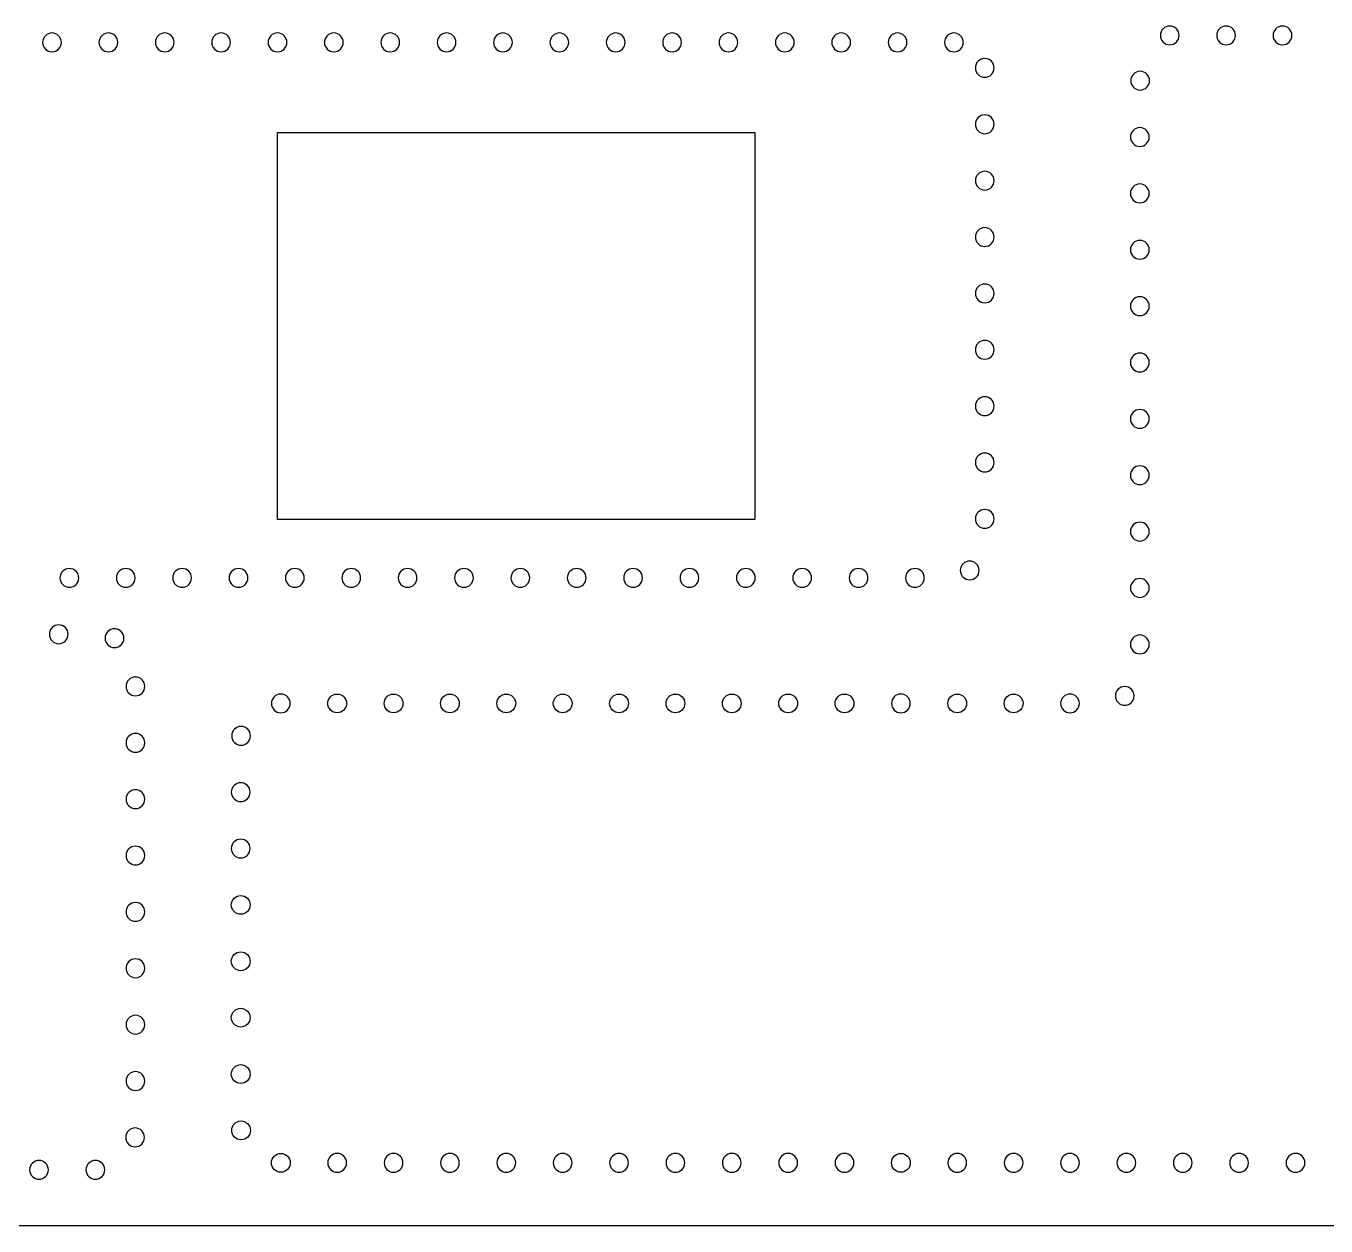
# Model space of a CAD drawing. Extents: x 112 to 502, y 72 to 270.
# Drawn here: x 283.4 to 352.6, y 72 to 135.9 of the extents above; entities that cross this region are included whole.
import ezdxf

# ---------------------------------------------------------------- set-up
doc = ezdxf.new("R2010")
doc.units = 0
doc.layers.add('polso', color=7, linetype='CONTINUOUS')

msp = doc.modelspace()

# ---------------------------------------------------------------- linework, layer by layer
at = {"layer": 'polso', "color": 1}
for p, q in [((285.303602, 135.032857), (285.303602, 135.032857)), ((288.303942, 135.032857), (288.303942, 135.032857)), ((291.304634, 135.032857), (291.304634, 135.032857)), ((294.304992, 135.032857), (294.304992, 135.032857)), ((297.305331, 135.032857), (297.305331, 135.032857)), ((300.305989, 135.032857), (300.305989, 135.032857)), ((303.306328, 135.032857), (303.306328, 135.032857)), ((306.306668, 135.032857), (306.306668, 135.032857)), ((309.307325, 135.032857), (309.307325, 135.032857)), ((312.307665, 135.032857), (312.307665, 135.032857)), ((315.308005, 135.032857), (315.308005, 135.032857)), ((318.308309, 135.032857), (318.308309, 135.032857)), ((321.308684, 135.032857), (321.308684, 135.032857)), ((324.309341, 135.032857), (324.309341, 135.032857)), ((327.309681, 135.032857), (327.309681, 135.032857)), ((330.310021, 135.032857), (330.310021, 135.032857)), ((333.310713, 135.032857), (333.310713, 135.032857)), ((344.797475, 135.405065), (344.797475, 135.405065)), ((347.79778, 135.404713), (347.79778, 135.404713)), ((350.798296, 135.404713), (350.798296, 135.404713)), ((334.952294, 133.674098), (334.952294, 133.674098)), ((342.224491, 132.995064), (342.224491, 132.995064)), ((334.952294, 130.673758), (334.952294, 130.673758)), ((342.205546, 129.995395), (342.205546, 129.995395)), ((334.952294, 127.673242), (334.952294, 127.673242)), ((342.205546, 126.99509), (342.205546, 126.99509)), ((334.952294, 124.672938), (334.952294, 124.672938)), ((343.206024, 123.99475), (343.206024, 123.99475)), ((334.952294, 121.672421), (334.952294, 121.672421)), ((343.206024, 120.994234), (343.206024, 120.994234)), ((334.952294, 118.672082), (334.952294, 118.672082)), ((343.206024, 117.99393), (343.206024, 117.99393)), ((334.952294, 115.671566), (334.952294, 115.671566)), ((343.206024, 114.993414), (343.206024, 114.993414)), ((334.952294, 112.671085), (334.952294, 112.671085)), ((343.206024, 111.993074), (343.206024, 111.993074)), ((334.952294, 109.670749), (334.952294, 109.670749)), ((343.206024, 108.992558), (343.206024, 108.992558)), ((334.149231, 106.926384), (334.149231, 106.926384)), ((286.228621, 106.528627), (286.228621, 106.528627)), ((289.22896, 106.528627), (289.22896, 106.528627)), ((292.229318, 106.528627), (292.229318, 106.528627)), ((295.229975, 106.528627), (295.229975, 106.528627)), ((298.230279, 106.528627), (298.230279, 106.528627)), ((301.230654, 106.528627), (301.230654, 106.528627)), ((304.231347, 106.528627), (304.231347, 106.528627)), ((307.231651, 106.528627), (307.231651, 106.528627)), ((310.231991, 106.528627), (310.231991, 106.528627)), ((313.232331, 106.528627), (313.232331, 106.528627)), ((316.233023, 106.528627), (316.233023, 106.528627)), ((319.233363, 106.528627), (319.233363, 106.528627)), ((322.233667, 106.528627), (322.233667, 106.528627)), ((325.234007, 106.528627), (325.234007, 106.528627)), ((328.2347, 106.528627), (328.2347, 106.528627)), ((331.235039, 106.528627), (331.235039, 106.528627)), ((343.206024, 105.992077), (343.206024, 105.992077)), ((285.662236, 103.528147), (285.662236, 103.528147)), ((288.630896, 103.321772), (288.630896, 103.321772)), ((343.206024, 102.991741), (343.206024, 102.991741)), ((289.746062, 100.752773), (289.746062, 100.752773)), ((296.482618, 99.84962), (296.482618, 99.84962)), ((300.483436, 99.849267), (300.483436, 99.849267)), ((303.483811, 99.849267), (303.483811, 99.849267)), ((306.484115, 99.84962), (306.484115, 99.84962)), ((309.484631, 99.84962), (309.484631, 99.84962)), ((312.485147, 99.849267), (312.485147, 99.849267)), ((315.485522, 99.849267), (315.485522, 99.849267)), ((318.485827, 99.84962), (318.485827, 99.84962)), ((321.486343, 99.84962), (321.486343, 99.84962)), ((324.486859, 99.84962), (324.486859, 99.84962)), ((327.487199, 99.84962), (327.487199, 99.84962)), ((329.487555, 99.849267), (329.487555, 99.849267)), ((333.488055, 99.849267), (333.488055, 99.849267)), ((336.48843, 99.849267), (336.48843, 99.849267)), ((339.488769, 99.84962), (339.488769, 99.84962)), ((342.402961, 100.247377), (342.402961, 100.247377)), ((289.746062, 97.752081), (289.746062, 97.752081)), ((294.36768, 98.123619), (294.36768, 98.123619)), ((294.348736, 95.12395), (294.348736, 95.12395)), ((289.746062, 94.751741), (289.746062, 94.751741)), ((294.348736, 92.123645), (294.348736, 92.123645)), ((289.746062, 91.751437), (289.746062, 91.751437)), ((289.746062, 88.751097), (289.746062, 88.751097)), ((294.348736, 89.123306), (294.348736, 89.123306)), ((294.348736, 86.122613), (294.348736, 86.122613)), ((289.746062, 85.750404), (289.746062, 85.750404)), ((294.348736, 83.122273), (294.348736, 83.122273)), ((289.746062, 82.750065), (289.746062, 82.750065)), ((289.746062, 79.74976), (289.746062, 79.74976)), ((294.348736, 80.121969), (294.348736, 80.121969)), ((294.36768, 77.1223), (294.36768, 77.1223)), ((289.727118, 76.750091), (289.727118, 76.750091)), ((284.611487, 75.02409), (284.611487, 75.02409)), ((287.61218, 75.02409), (287.61218, 75.02409)), ((296.482618, 75.396299), (296.482618, 75.396299)), ((300.483436, 75.396652), (300.483436, 75.396652)), ((303.483811, 75.396652), (303.483811, 75.396652)), ((306.484115, 75.396299), (306.484115, 75.396299)), ((309.484631, 75.396299), (309.484631, 75.396299)), ((312.485147, 75.396652), (312.485147, 75.396652)), ((315.485522, 75.396652), (315.485522, 75.396652)), ((318.485827, 75.396299), (318.485827, 75.396299)), ((321.486343, 75.396299), (321.486343, 75.396299)), ((324.486859, 75.396299), (324.486859, 75.396299)), ((327.487199, 75.396299), (327.487199, 75.396299)), ((329.487555, 75.396652), (329.487555, 75.396652)), ((333.488055, 75.396652), (333.488055, 75.396652)), ((336.48843, 75.396652), (336.48843, 75.396652)), ((339.488734, 75.396299), (339.488734, 75.396299)), ((342.48925, 75.396652), (342.48925, 75.396652)), ((345.489625, 75.396652), (345.489625, 75.396652)), ((348.48993, 75.396299), (348.48993, 75.396299)), ((351.490446, 75.396299), (351.490446, 75.396299))]:
    msp.add_line(p, q, dxfattribs=at)
at = {"layer": 'polso', "color": 3}
for p, q in [((296.814688, 130.228824), (322.214688, 130.228824)), ((296.814688, 109.628824), (296.814688, 130.228824)), ((322.214688, 130.228824), (322.214688, 109.628824)), ((322.214688, 109.628824), (296.814688, 109.628824))]:
    msp.add_line(p, q, dxfattribs=at)
at = {"layer": 'polso', "color": 5}
msp.add_line((397.195005, 72.033138), (116.876396, 72.033138), dxfattribs=at)
at = {"layer": 'polso', "color": 1}
for points in [[(344.297589, 135.904952), (344.021364, 135.904952), (343.79735, 135.68129), (343.79735, 135.405065)], [(344.797475, 135.405065), (344.797475, 135.68129), (344.573814, 135.904952), (344.297589, 135.904952)], [(347.297894, 135.904952), (347.021669, 135.904952), (346.797655, 135.680938), (346.797655, 135.404713)], [(347.79778, 135.404713), (347.79778, 135.680938), (347.574119, 135.904952), (347.297894, 135.904952)], [(350.29841, 135.904952), (350.021832, 135.904952), (349.798171, 135.680938), (349.798171, 135.404713)], [(350.798296, 135.404713), (350.798296, 135.680938), (350.574282, 135.904952), (350.29841, 135.904952)], [(284.803716, 135.532743), (284.527491, 135.532743), (284.303477, 135.309082), (284.303477, 135.032857)], [(284.303477, 135.032857), (284.303477, 134.756632), (284.527491, 134.532618), (284.803716, 134.532618)], [(285.303602, 135.032857), (285.303602, 135.309082), (285.079588, 135.532743), (284.803716, 135.532743)], [(284.803716, 134.532618), (285.079588, 134.532618), (285.303602, 134.756632), (285.303602, 135.032857)], [(287.804056, 135.532743), (287.527831, 135.532743), (287.303817, 135.309082), (287.303817, 135.032857)], [(287.303817, 135.032857), (287.303817, 134.756632), (287.527831, 134.532618), (287.804056, 134.532618)], [(288.303942, 135.032857), (288.303942, 135.309082), (288.080281, 135.532743), (287.804056, 135.532743)], [(287.804056, 134.532618), (288.080281, 134.532618), (288.303942, 134.756632), (288.303942, 135.032857)], [(290.804395, 135.532743), (290.52817, 135.532743), (290.304509, 135.309082), (290.304509, 135.032857)], [(290.304509, 135.032857), (290.304509, 134.756632), (290.52817, 134.532618), (290.804395, 134.532618)], [(291.304634, 135.032857), (291.304634, 135.309082), (291.08062, 135.532743), (290.804395, 135.532743)], [(290.804395, 134.532618), (291.08062, 134.532618), (291.304634, 134.756632), (291.304634, 135.032857)], [(293.805106, 135.532743), (293.528881, 135.532743), (293.304867, 135.309082), (293.304867, 135.032857)], [(293.304867, 135.032857), (293.304867, 134.756632), (293.528881, 134.532618), (293.805106, 134.532618)], [(294.304992, 135.032857), (294.304992, 135.309082), (294.080978, 135.532743), (293.805106, 135.532743)], [(293.805106, 134.532618), (294.080978, 134.532618), (294.304992, 134.756632), (294.304992, 135.032857)], [(296.80541, 135.532743), (296.52922, 135.532743), (296.305136, 135.309082), (296.305136, 135.032857)], [(296.305136, 135.032857), (296.305136, 134.756632), (296.52922, 134.532618), (296.80541, 134.532618)], [(297.305331, 135.032857), (297.305331, 135.309082), (297.081282, 135.532743), (296.80541, 135.532743)], [(296.80541, 134.532618), (297.081282, 134.532618), (297.305331, 134.756632), (297.305331, 135.032857)], [(299.80575, 135.532743), (299.529525, 135.532743), (299.305511, 135.309082), (299.305511, 135.032857)], [(299.305511, 135.032857), (299.305511, 134.756632), (299.529525, 134.532618), (299.80575, 134.532618)], [(300.305989, 135.032857), (300.305989, 135.309082), (300.081975, 135.532743), (299.80575, 135.532743)], [(299.80575, 134.532618), (300.081975, 134.532618), (300.305989, 134.756632), (300.305989, 135.032857)], [(302.806089, 135.532743), (302.530217, 135.532743), (302.306168, 135.309082), (302.306168, 135.032857)], [(302.306168, 135.032857), (302.306168, 134.756632), (302.530217, 134.532618), (302.806089, 134.532618)], [(303.306328, 135.032857), (303.306328, 135.309082), (303.082279, 135.532743), (302.806089, 135.532743)], [(302.806089, 134.532618), (303.082279, 134.532618), (303.306328, 134.756632), (303.306328, 135.032857)], [(305.806782, 135.532743), (305.530557, 135.532743), (305.306543, 135.309082), (305.306543, 135.032857)], [(305.306543, 135.032857), (305.306543, 134.756632), (305.530557, 134.532618), (305.806782, 134.532618)], [(306.306668, 135.032857), (306.306668, 135.309082), (306.082654, 135.532743), (305.806782, 135.532743)], [(305.806782, 134.532618), (306.082654, 134.532618), (306.306668, 134.756632), (306.306668, 135.032857)], [(308.807086, 135.532743), (308.530861, 135.532743), (308.306847, 135.309082), (308.306847, 135.032857)], [(308.306847, 135.032857), (308.306847, 134.756632), (308.530861, 134.532618), (308.807086, 134.532618)], [(309.307325, 135.032857), (309.307325, 135.309082), (309.083311, 135.532743), (308.807086, 135.532743)], [(308.807086, 134.532618), (309.083311, 134.532618), (309.307325, 134.756632), (309.307325, 135.032857)], [(311.807426, 135.532743), (311.531554, 135.532743), (311.30754, 135.309082), (311.30754, 135.032857)], [(311.30754, 135.032857), (311.30754, 134.756632), (311.531554, 134.532618), (311.807426, 134.532618)], [(312.307665, 135.032857), (312.307665, 135.309082), (312.083651, 135.532743), (311.807426, 135.532743)], [(311.807426, 134.532618), (312.083651, 134.532618), (312.307665, 134.756632), (312.307665, 135.032857)], [(314.807766, 135.532743), (314.531894, 135.532743), (314.30788, 135.309082), (314.30788, 135.032857)], [(314.30788, 135.032857), (314.30788, 134.756632), (314.531894, 134.532618), (314.807766, 134.532618)], [(315.308005, 135.032857), (315.308005, 135.309082), (315.083991, 135.532743), (314.807766, 135.532743)], [(314.807766, 134.532618), (315.083991, 134.532618), (315.308005, 134.756632), (315.308005, 135.032857)], [(317.808458, 135.532743), (317.532198, 135.532743), (317.308184, 135.309082), (317.308184, 135.032857)], [(317.308184, 135.032857), (317.308184, 134.756632), (317.532198, 134.532618), (317.808458, 134.532618)], [(318.308309, 135.032857), (318.308309, 135.309082), (318.084295, 135.532743), (317.808458, 135.532743)], [(317.808458, 134.532618), (318.084295, 134.532618), (318.308309, 134.756632), (318.308309, 135.032857)], [(320.808798, 135.532743), (320.532573, 135.532743), (320.308912, 135.309082), (320.308912, 135.032857)], [(320.308912, 135.032857), (320.308912, 134.756632), (320.532573, 134.532618), (320.808798, 134.532618)], [(321.308684, 135.032857), (321.308684, 135.309082), (321.085023, 135.532743), (320.808798, 135.532743)], [(320.808798, 134.532618), (321.085023, 134.532618), (321.308684, 134.756632), (321.308684, 135.032857)], [(323.809102, 135.532743), (323.53323, 135.532743), (323.309216, 135.309082), (323.309216, 135.032857)], [(323.309216, 135.032857), (323.309216, 134.756632), (323.53323, 134.532618), (323.809102, 134.532618)], [(324.309341, 135.032857), (324.309341, 135.309082), (324.085327, 135.532743), (323.809102, 135.532743)], [(323.809102, 134.532618), (324.085327, 134.532618), (324.309341, 134.756632), (324.309341, 135.032857)], [(326.80983, 135.532743), (326.53357, 135.532743), (326.309591, 135.309082), (326.309591, 135.032857)], [(326.309591, 135.032857), (326.309591, 134.756632), (326.53357, 134.532618), (326.80983, 134.532618)], [(327.309681, 135.032857), (327.309681, 135.309082), (327.085702, 135.532743), (326.80983, 135.532743)], [(326.80983, 134.532618), (327.085702, 134.532618), (327.309681, 134.756632), (327.309681, 135.032857)], [(329.810135, 135.532743), (329.53391, 135.532743), (329.309896, 135.309082), (329.309896, 135.032857)], [(329.309896, 135.032857), (329.309896, 134.756632), (329.53391, 134.532618), (329.810135, 134.532618)], [(330.310021, 135.032857), (330.310021, 135.309082), (330.086007, 135.532743), (329.810135, 135.532743)], [(329.810135, 134.532618), (330.086007, 134.532618), (330.310021, 134.756632), (330.310021, 135.032857)], [(332.810474, 135.532743), (332.534285, 135.532743), (332.310624, 135.309082), (332.310624, 135.032857)], [(332.310624, 135.032857), (332.310624, 134.756632), (332.534285, 134.532618), (332.810474, 134.532618)], [(333.310713, 135.032857), (333.310713, 135.309082), (333.086735, 135.532743), (332.810474, 135.532743)], [(332.810474, 134.532618), (333.086735, 134.532618), (333.310713, 134.756632), (333.310713, 135.032857)], [(343.79735, 135.405065), (343.79735, 135.12884), (344.021364, 134.904827), (344.297589, 134.904827)], [(344.297589, 134.904827), (344.573814, 134.904827), (344.797475, 135.12884), (344.797475, 135.405065)], [(346.797655, 135.404713), (346.797655, 135.12884), (347.021669, 134.904827), (347.297894, 134.904827)], [(347.297894, 134.904827), (347.574119, 134.904827), (347.79778, 135.12884), (347.79778, 135.404713)], [(349.798171, 135.404713), (349.798171, 135.12884), (350.021832, 134.904827), (350.29841, 134.904827)], [(350.29841, 134.904827), (350.574282, 134.904827), (350.798296, 135.12884), (350.798296, 135.404713)], [(334.452408, 134.174337), (334.176183, 134.174337), (333.952169, 133.950323), (333.952169, 133.674098)], [(333.952169, 133.674098), (333.952169, 133.397873), (334.176183, 133.174212), (334.452408, 133.174212)], [(334.952294, 133.674098), (334.952294, 133.950323), (334.728633, 134.174337), (334.452408, 134.174337)], [(334.452408, 133.174212), (334.728633, 133.174212), (334.952294, 133.397873), (334.952294, 133.674098)], [(342.724729, 133.495303), (342.448469, 133.495303), (342.224491, 133.271289), (342.224491, 132.995064)], [(342.224491, 132.995064), (342.224491, 132.718839), (342.448469, 132.495178), (342.724729, 132.495178)], [(343.22458, 132.995064), (343.22458, 133.271289), (343.000602, 133.495303), (342.724729, 133.495303)], [(342.724729, 132.495178), (343.000602, 132.495178), (343.22458, 132.718839), (343.22458, 132.995064)], [(334.452408, 131.173644), (334.176183, 131.173644), (333.952169, 130.949983), (333.952169, 130.673758)], [(334.952294, 130.673758), (334.952294, 130.949983), (334.728633, 131.173644), (334.452408, 131.173644)], [(333.952169, 130.673758), (333.952169, 130.397533), (334.176183, 130.173872), (334.452408, 130.173872)], [(334.452408, 130.173872), (334.728633, 130.173872), (334.952294, 130.397533), (334.952294, 130.673758)], [(342.705785, 130.495634), (342.42956, 130.495634), (342.205546, 130.27162), (342.205546, 129.995395)], [(343.206024, 129.995395), (343.206024, 130.27162), (342.98201, 130.495634), (342.705785, 130.495634)], [(342.205546, 129.995395), (342.205546, 129.719522), (342.42956, 129.495509), (342.705785, 129.495509)], [(342.705785, 129.495509), (342.98201, 129.495509), (343.206024, 129.719522), (343.206024, 129.995395)], [(334.452408, 128.173128), (334.176183, 128.173128), (333.952169, 127.949467), (333.952169, 127.673242)], [(334.952294, 127.673242), (334.952294, 127.949467), (334.728633, 128.173128), (334.452408, 128.173128)], [(333.952169, 127.673242), (333.952169, 127.397017), (334.176183, 127.173356), (334.452408, 127.173356)], [(334.452408, 127.173356), (334.728633, 127.173356), (334.952294, 127.397017), (334.952294, 127.673242)], [(342.705785, 127.495329), (342.42956, 127.495329), (342.205546, 127.271315), (342.205546, 126.99509)], [(343.206024, 126.99509), (343.206024, 127.271315), (342.98201, 127.495329), (342.705785, 127.495329)], [(342.205546, 126.99509), (342.205546, 126.718865), (342.42956, 126.495204), (342.705785, 126.495204)], [(342.705785, 126.495204), (342.98201, 126.495204), (343.206024, 126.718865), (343.206024, 126.99509)], [(334.452408, 125.172824), (334.176183, 125.172824), (333.952169, 124.949163), (333.952169, 124.672938)], [(333.952169, 124.672938), (333.952169, 124.396713), (334.176183, 124.173051), (334.452408, 124.173051)], [(334.952294, 124.672938), (334.952294, 124.949163), (334.728633, 125.172824), (334.452408, 125.172824)], [(334.452408, 124.173051), (334.728633, 124.173051), (334.952294, 124.396713), (334.952294, 124.672938)], [(342.706138, 124.494637), (342.429913, 124.494637), (342.205899, 124.270975), (342.205899, 123.99475)], [(342.205899, 123.99475), (342.205899, 123.718525), (342.429913, 123.494864), (342.706138, 123.494864)], [(343.206024, 123.99475), (343.206024, 124.270975), (342.982363, 124.494637), (342.706138, 124.494637)], [(342.706138, 123.494864), (342.982363, 123.494864), (343.206024, 123.718525), (343.206024, 123.99475)], [(334.452408, 122.172308), (334.176183, 122.172308), (333.952169, 121.948646), (333.952169, 121.672421)], [(334.952294, 121.672421), (334.952294, 121.948646), (334.728633, 122.172308), (334.452408, 122.172308)], [(333.952169, 121.672421), (333.952169, 121.396196), (334.176183, 121.172535), (334.452408, 121.172535)], [(334.452408, 121.172535), (334.728633, 121.172535), (334.952294, 121.396196), (334.952294, 121.672421)], [(342.706138, 121.49412), (342.429913, 121.49412), (342.205899, 121.270459), (342.205899, 120.994234)], [(343.206024, 120.994234), (343.206024, 121.270459), (342.982363, 121.49412), (342.706138, 121.49412)], [(342.205899, 120.994234), (342.205899, 120.718009), (342.429913, 120.494348), (342.706138, 120.494348)], [(342.706138, 120.494348), (342.982363, 120.494348), (343.206024, 120.718009), (343.206024, 120.994234)], [(334.452408, 119.171968), (334.176183, 119.171968), (333.952169, 118.948307), (333.952169, 118.672082)], [(334.952294, 118.672082), (334.952294, 118.948307), (334.728633, 119.171968), (334.452408, 119.171968)], [(333.952169, 118.672082), (333.952169, 118.395857), (334.176183, 118.171843), (334.452408, 118.171843)], [(334.452408, 118.171843), (334.728633, 118.171843), (334.952294, 118.395857), (334.952294, 118.672082)], [(342.706138, 118.493816), (342.429913, 118.493816), (342.205899, 118.270155), (342.205899, 117.99393)], [(343.206024, 117.99393), (343.206024, 118.270155), (342.982363, 118.493816), (342.706138, 118.493816)], [(342.205899, 117.99393), (342.205899, 117.717705), (342.429913, 117.494044), (342.706138, 117.494044)], [(342.706138, 117.494044), (342.982363, 117.494044), (343.206024, 117.717705), (343.206024, 117.99393)], [(334.452408, 116.171452), (334.176183, 116.171452), (333.952169, 115.947791), (333.952169, 115.671566)], [(333.952169, 115.671566), (333.952169, 115.395341), (334.176183, 115.171679), (334.452408, 115.171679)], [(334.952294, 115.671566), (334.952294, 115.947791), (334.728633, 116.171452), (334.452408, 116.171452)], [(334.452408, 115.171679), (334.728633, 115.171679), (334.952294, 115.395341), (334.952294, 115.671566)], [(342.706138, 115.4933), (342.429913, 115.4933), (342.205899, 115.269639), (342.205899, 114.993414)], [(342.205899, 114.993414), (342.205899, 114.717189), (342.429913, 114.493528), (342.706138, 114.493528)], [(343.206024, 114.993414), (343.206024, 115.269639), (342.982363, 115.4933), (342.706138, 115.4933)], [(342.706138, 114.493528), (342.982363, 114.493528), (343.206024, 114.717189), (343.206024, 114.993414)], [(334.452408, 113.171324), (334.176183, 113.171324), (333.952169, 112.94731), (333.952169, 112.671085)], [(334.952294, 112.671085), (334.952294, 112.94731), (334.728633, 113.171324), (334.452408, 113.171324)], [(333.952169, 112.671085), (333.952169, 112.39486), (334.176183, 112.171199), (334.452408, 112.171199)], [(334.452408, 112.171199), (334.728633, 112.171199), (334.952294, 112.39486), (334.952294, 112.671085)], [(342.706138, 112.49296), (342.429913, 112.49296), (342.205899, 112.269299), (342.205899, 111.993074)], [(343.206024, 111.993074), (343.206024, 112.269299), (342.982363, 112.49296), (342.706138, 112.49296)], [(342.205899, 111.993074), (342.205899, 111.716849), (342.429913, 111.492835), (342.706138, 111.492835)], [(342.706138, 111.492835), (342.982363, 111.492835), (343.206024, 111.716849), (343.206024, 111.993074)], [(334.452408, 110.170635), (334.176183, 110.170635), (333.952169, 109.946974), (333.952169, 109.670749)], [(334.952294, 109.670749), (334.952294, 109.946974), (334.728633, 110.170635), (334.452408, 110.170635)], [(333.952169, 109.670749), (333.952169, 109.394524), (334.176183, 109.170862), (334.452408, 109.170862)], [(334.452408, 109.170862), (334.728633, 109.170862), (334.952294, 109.394524), (334.952294, 109.670749)], [(342.706138, 109.492444), (342.429913, 109.492444), (342.205899, 109.268783), (342.205899, 108.992558)], [(343.206024, 108.992558), (343.206024, 109.268783), (342.982363, 109.492444), (342.706138, 109.492444)], [(342.205899, 108.992558), (342.205899, 108.716333), (342.429913, 108.492672), (342.706138, 108.492672)], [(342.706138, 108.492672), (342.982363, 108.492672), (343.206024, 108.716333), (343.206024, 108.992558)], [(333.648992, 107.426623), (333.37312, 107.426623), (333.149106, 107.202609), (333.149106, 106.926384)], [(334.149231, 106.926384), (334.149231, 107.202609), (333.925217, 107.426623), (333.648992, 107.426623)], [(285.728382, 107.028514), (285.45251, 107.028514), (285.228496, 106.804852), (285.228496, 106.528627)], [(286.228621, 106.528627), (286.228621, 106.804852), (286.004607, 107.028514), (285.728382, 107.028514)], [(288.729074, 107.028514), (288.452849, 107.028514), (288.2288, 106.804852), (288.2288, 106.528627)], [(289.22896, 106.528627), (289.22896, 106.804852), (289.004911, 107.028514), (288.729074, 107.028514)], [(291.729449, 107.028514), (291.453189, 107.028514), (291.22921, 106.804852), (291.22921, 106.528627)], [(292.229318, 106.528627), (292.229318, 106.804852), (292.005657, 107.028514), (291.729449, 107.028514)], [(294.729736, 107.028514), (294.453476, 107.028514), (294.229815, 106.804852), (294.229815, 106.528627)], [(295.229975, 106.528627), (295.229975, 106.804852), (295.005961, 107.028514), (294.729736, 107.028514)], [(297.730393, 107.028514), (297.454168, 107.028514), (297.230154, 106.804852), (297.230154, 106.528627)], [(298.230279, 106.528627), (298.230279, 106.804852), (298.006266, 107.028514), (297.730393, 107.028514)], [(300.730804, 107.028514), (300.454543, 107.028514), (300.230565, 106.804852), (300.230565, 106.528627)], [(301.230654, 106.528627), (301.230654, 106.804852), (301.006676, 107.028514), (300.730804, 107.028514)], [(303.731108, 107.028514), (303.454883, 107.028514), (303.230869, 106.804852), (303.230869, 106.528627)], [(304.231347, 106.528627), (304.231347, 106.804852), (304.007333, 107.028514), (303.731108, 107.028514)], [(306.731412, 107.028514), (306.45554, 107.028514), (306.231491, 106.804852), (306.231491, 106.528627)], [(307.231651, 106.528627), (307.231651, 106.804852), (307.007602, 107.028514), (306.731412, 107.028514)], [(309.73214, 107.028514), (309.45588, 107.028514), (309.231901, 106.804852), (309.231901, 106.528627)], [(310.231991, 106.528627), (310.231991, 106.804852), (310.008012, 107.028514), (309.73214, 107.028514)], [(312.732445, 107.028514), (312.45622, 107.028514), (312.232206, 106.804852), (312.232206, 106.528627)], [(313.232331, 106.528627), (313.232331, 106.804852), (313.00867, 107.028514), (312.732445, 107.028514)], [(315.732784, 107.028514), (315.456912, 107.028514), (315.232934, 106.804852), (315.232934, 106.528627)], [(316.233023, 106.528627), (316.233023, 106.804852), (316.009045, 107.028514), (315.732784, 107.028514)], [(318.733124, 107.028514), (318.457252, 107.028514), (318.233238, 106.804852), (318.233238, 106.528627)], [(319.233363, 106.528627), (319.233363, 106.804852), (319.009349, 107.028514), (318.733124, 107.028514)], [(321.733781, 107.028514), (321.457556, 107.028514), (321.233542, 106.804852), (321.233542, 106.528627)], [(322.233667, 106.528627), (322.233667, 106.804852), (322.009654, 107.028514), (321.733781, 107.028514)], [(324.734121, 107.028514), (324.457896, 107.028514), (324.234235, 106.804852), (324.234235, 106.528627)], [(325.234007, 106.528627), (325.234007, 106.804852), (325.010346, 107.028514), (324.734121, 107.028514)], [(327.734461, 107.028514), (327.458589, 107.028514), (327.234575, 106.804852), (327.234575, 106.528627)], [(328.2347, 106.528627), (328.2347, 106.804852), (328.010686, 107.028514), (327.734461, 107.028514)], [(330.735153, 107.028514), (330.458928, 107.028514), (330.234914, 106.804852), (330.234914, 106.528627)], [(331.235039, 106.528627), (331.235039, 106.804852), (331.011026, 107.028514), (330.735153, 107.028514)], [(333.149106, 106.926384), (333.149106, 106.650159), (333.37312, 106.426498), (333.648992, 106.426498)], [(333.648992, 106.426498), (333.925217, 106.426498), (334.149231, 106.650159), (334.149231, 106.926384)], [(285.228496, 106.528627), (285.228496, 106.252402), (285.45251, 106.028741), (285.728382, 106.028741)], [(285.728382, 106.028741), (286.004607, 106.028741), (286.228621, 106.252402), (286.228621, 106.528627)], [(288.2288, 106.528627), (288.2288, 106.252402), (288.452849, 106.028741), (288.729074, 106.028741)], [(288.729074, 106.028741), (289.004911, 106.028741), (289.22896, 106.252402), (289.22896, 106.528627)], [(291.22921, 106.528627), (291.22921, 106.252402), (291.453189, 106.028741), (291.729449, 106.028741)], [(291.729449, 106.028741), (292.005657, 106.028741), (292.229318, 106.252402), (292.229318, 106.528627)], [(294.229815, 106.528627), (294.229815, 106.252402), (294.453476, 106.028741), (294.729736, 106.028741)], [(294.729736, 106.028741), (295.005961, 106.028741), (295.229975, 106.252402), (295.229975, 106.528627)], [(297.230154, 106.528627), (297.230154, 106.252402), (297.454168, 106.028741), (297.730393, 106.028741)], [(297.730393, 106.028741), (298.006266, 106.028741), (298.230279, 106.252402), (298.230279, 106.528627)], [(300.230565, 106.528627), (300.230565, 106.252402), (300.454543, 106.028741), (300.730804, 106.028741)], [(300.730804, 106.028741), (301.006676, 106.028741), (301.230654, 106.252402), (301.230654, 106.528627)], [(303.230869, 106.528627), (303.230869, 106.252402), (303.454883, 106.028741), (303.731108, 106.028741)], [(303.731108, 106.028741), (304.007333, 106.028741), (304.231347, 106.252402), (304.231347, 106.528627)], [(306.231491, 106.528627), (306.231491, 106.252402), (306.45554, 106.028741), (306.731412, 106.028741)], [(306.731412, 106.028741), (307.007602, 106.028741), (307.231651, 106.252402), (307.231651, 106.528627)], [(309.231901, 106.528627), (309.231901, 106.252402), (309.45588, 106.028741), (309.73214, 106.028741)], [(309.73214, 106.028741), (310.008012, 106.028741), (310.231991, 106.252402), (310.231991, 106.528627)], [(312.232206, 106.528627), (312.232206, 106.252402), (312.45622, 106.028741), (312.732445, 106.028741)], [(312.732445, 106.028741), (313.00867, 106.028741), (313.232331, 106.252402), (313.232331, 106.528627)], [(315.232934, 106.528627), (315.232934, 106.252402), (315.456912, 106.028741), (315.732784, 106.028741)], [(315.732784, 106.028741), (316.009045, 106.028741), (316.233023, 106.252402), (316.233023, 106.528627)], [(318.233238, 106.528627), (318.233238, 106.252402), (318.457252, 106.028741), (318.733124, 106.028741)], [(318.733124, 106.028741), (319.009349, 106.028741), (319.233363, 106.252402), (319.233363, 106.528627)], [(321.233542, 106.528627), (321.233542, 106.252402), (321.457556, 106.028741), (321.733781, 106.028741)], [(321.733781, 106.028741), (322.009654, 106.028741), (322.233667, 106.252402), (322.233667, 106.528627)], [(324.234235, 106.528627), (324.234235, 106.252402), (324.457896, 106.028741), (324.734121, 106.028741)], [(324.734121, 106.028741), (325.010346, 106.028741), (325.234007, 106.252402), (325.234007, 106.528627)], [(327.234575, 106.528627), (327.234575, 106.252402), (327.458589, 106.028741), (327.734461, 106.028741)], [(327.734461, 106.028741), (328.010686, 106.028741), (328.2347, 106.252402), (328.2347, 106.528627)], [(330.234914, 106.528627), (330.234914, 106.252402), (330.458928, 106.028741), (330.735153, 106.028741)], [(330.735153, 106.028741), (331.011026, 106.028741), (331.235039, 106.252402), (331.235039, 106.528627)], [(342.706138, 106.492316), (342.429913, 106.492316), (342.205899, 106.268302), (342.205899, 105.992077)], [(342.205899, 105.992077), (342.205899, 105.715852), (342.429913, 105.492191), (342.706138, 105.492191)], [(343.206024, 105.992077), (343.206024, 106.268302), (342.982363, 106.492316), (342.706138, 106.492316)], [(342.706138, 105.492191), (342.982363, 105.492191), (343.206024, 105.715852), (343.206024, 105.992077)], [(285.161997, 104.028385), (284.885772, 104.028385), (284.662111, 103.804372), (284.662111, 103.528147)], [(285.662236, 103.528147), (285.662236, 103.804372), (285.438222, 104.028385), (285.161997, 104.028385)], [(288.130657, 103.821658), (287.854785, 103.821658), (287.630771, 103.597997), (287.630771, 103.321772)], [(288.630896, 103.321772), (288.630896, 103.597997), (288.406882, 103.821658), (288.130657, 103.821658)], [(284.662111, 103.528147), (284.662111, 103.252274), (284.885772, 103.02826), (285.161997, 103.02826)], [(285.161997, 103.02826), (285.438222, 103.02826), (285.662236, 103.252274), (285.662236, 103.528147)], [(287.630771, 103.321772), (287.630771, 103.045547), (287.854785, 102.821533), (288.130657, 102.821533)], [(288.130657, 102.821533), (288.406882, 102.821533), (288.630896, 103.045547), (288.630896, 103.321772)], [(342.706138, 103.491627), (342.429913, 103.491627), (342.205899, 103.267966), (342.205899, 102.991741)], [(343.206024, 102.991741), (343.206024, 103.267966), (342.982363, 103.491627), (342.706138, 103.491627)], [(342.205899, 102.991741), (342.205899, 102.715516), (342.429913, 102.491855), (342.706138, 102.491855)], [(342.706138, 102.491855), (342.982363, 102.491855), (343.206024, 102.715516), (343.206024, 102.991741)], [(289.245823, 101.252659), (288.969598, 101.252659), (288.745584, 101.028645), (288.745584, 100.752773)], [(289.746062, 100.752773), (289.746062, 101.028645), (289.522048, 101.252659), (289.245823, 101.252659)], [(288.745584, 100.752773), (288.745584, 100.476548), (288.969598, 100.252534), (289.245823, 100.252534)], [(289.245823, 100.252534), (289.522048, 100.252534), (289.746062, 100.476548), (289.746062, 100.752773)], [(296.982857, 100.349506), (296.706632, 100.349506), (296.482618, 100.125492), (296.482618, 99.84962)], [(297.483096, 99.84962), (297.483096, 100.125492), (297.259082, 100.349506), (296.982857, 100.349506)], [(299.483311, 99.849267), (299.483311, 100.125492), (299.706972, 100.349506), (299.98355, 100.349506)], [(299.98355, 100.349506), (300.259422, 100.349506), (300.483436, 100.125492), (300.483436, 99.849267)], [(302.483686, 99.849267), (302.483686, 100.125492), (302.7077, 100.349506), (302.983925, 100.349506)], [(302.983925, 100.349506), (303.26015, 100.349506), (303.483811, 100.125492), (303.483811, 99.849267)], [(305.48399, 99.84962), (305.48399, 100.125492), (305.708004, 100.349506), (305.984229, 100.349506)], [(305.984229, 100.349506), (306.260454, 100.349506), (306.484115, 100.125492), (306.484115, 99.84962)], [(308.484506, 99.84962), (308.484506, 100.125492), (308.708167, 100.349506), (308.984745, 100.349506)], [(308.984745, 100.349506), (309.260617, 100.349506), (309.484631, 100.125492), (309.484631, 99.84962)], [(311.485022, 99.849267), (311.485022, 100.125492), (311.708684, 100.349506), (311.985261, 100.349506)], [(311.985261, 100.349506), (312.261134, 100.349506), (312.485147, 100.125492), (312.485147, 99.849267)], [(314.485397, 99.849267), (314.485397, 100.125492), (314.709411, 100.349506), (314.985636, 100.349506)], [(314.985636, 100.349506), (315.261861, 100.349506), (315.485522, 100.125492), (315.485522, 99.849267)], [(317.485702, 99.84962), (317.485702, 100.125492), (317.709716, 100.349506), (317.985941, 100.349506)], [(317.985941, 100.349506), (318.262166, 100.349506), (318.485827, 100.125492), (318.485827, 99.84962)], [(320.486218, 99.84962), (320.486218, 100.125492), (320.709879, 100.349506), (320.986457, 100.349506)], [(320.986457, 100.349506), (321.262329, 100.349506), (321.486343, 100.125492), (321.486343, 99.84962)], [(323.486734, 99.84962), (323.486734, 100.125492), (323.710395, 100.349506), (323.98662, 100.349506)], [(323.98662, 100.349506), (324.262845, 100.349506), (324.486859, 100.125492), (324.486859, 99.84962)], [(326.487074, 99.84962), (326.487074, 100.125492), (326.711088, 100.349506), (326.987313, 100.349506)], [(326.987313, 100.349506), (327.263185, 100.349506), (327.487199, 100.125492), (327.487199, 99.84962)], [(329.987441, 100.349506), (329.711216, 100.349506), (329.487555, 100.125492), (329.487555, 99.849267)], [(330.48768, 99.849267), (330.48768, 100.125492), (330.263666, 100.349506), (329.987441, 100.349506)], [(332.48793, 99.849267), (332.48793, 100.125492), (332.711591, 100.349506), (332.988169, 100.349506)], [(332.988169, 100.349506), (333.264041, 100.349506), (333.488055, 100.125492), (333.488055, 99.849267)], [(335.488305, 99.849267), (335.488305, 100.125492), (335.712319, 100.349506), (335.988544, 100.349506)], [(335.988544, 100.349506), (336.264769, 100.349506), (336.48843, 100.125492), (336.48843, 99.849267)], [(338.988883, 100.349506), (338.712658, 100.349506), (338.488644, 100.125845), (338.488644, 99.84962)], [(339.488769, 99.84962), (339.488769, 100.125845), (339.264756, 100.349506), (338.988883, 100.349506)], [(341.902722, 100.747616), (341.62685, 100.747616), (341.402836, 100.523602), (341.402836, 100.247377)], [(342.402961, 100.247377), (342.402961, 100.523602), (342.178947, 100.747616), (341.902722, 100.747616)], [(296.482618, 99.84962), (296.482618, 99.573395), (296.706632, 99.349381), (296.982857, 99.349381)], [(296.982857, 99.349381), (297.259082, 99.349381), (297.483096, 99.573395), (297.483096, 99.84962)], [(299.98355, 99.349381), (299.706972, 99.349381), (299.483311, 99.573042), (299.483311, 99.849267)], [(300.483436, 99.849267), (300.483436, 99.573042), (300.259422, 99.349381), (299.98355, 99.349381)], [(302.983925, 99.349381), (302.7077, 99.349381), (302.483686, 99.573042), (302.483686, 99.849267)], [(303.483811, 99.849267), (303.483811, 99.573042), (303.26015, 99.349381), (302.983925, 99.349381)], [(305.984229, 99.349381), (305.708004, 99.349381), (305.48399, 99.573395), (305.48399, 99.84962)], [(306.484115, 99.84962), (306.484115, 99.573395), (306.260454, 99.349381), (305.984229, 99.349381)], [(308.984745, 99.349381), (308.708167, 99.349381), (308.484506, 99.573395), (308.484506, 99.84962)], [(309.484631, 99.84962), (309.484631, 99.573395), (309.260617, 99.349381), (308.984745, 99.349381)], [(311.985261, 99.349381), (311.708684, 99.349381), (311.485022, 99.573042), (311.485022, 99.849267)], [(312.485147, 99.849267), (312.485147, 99.573042), (312.261134, 99.349381), (311.985261, 99.349381)], [(314.985636, 99.349381), (314.709411, 99.349381), (314.485397, 99.573042), (314.485397, 99.849267)], [(315.485522, 99.849267), (315.485522, 99.573042), (315.261861, 99.349381), (314.985636, 99.349381)], [(317.985941, 99.349381), (317.709716, 99.349381), (317.485702, 99.573395), (317.485702, 99.84962)], [(318.485827, 99.84962), (318.485827, 99.573395), (318.262166, 99.349381), (317.985941, 99.349381)], [(320.986457, 99.349381), (320.709879, 99.349381), (320.486218, 99.573395), (320.486218, 99.84962)], [(321.486343, 99.84962), (321.486343, 99.573395), (321.262329, 99.349381), (320.986457, 99.349381)], [(323.98662, 99.349381), (323.710395, 99.349381), (323.486734, 99.573395), (323.486734, 99.84962)], [(324.486859, 99.84962), (324.486859, 99.573395), (324.262845, 99.349381), (323.98662, 99.349381)], [(326.987313, 99.349381), (326.711088, 99.349381), (326.487074, 99.573395), (326.487074, 99.84962)], [(327.487199, 99.84962), (327.487199, 99.573395), (327.263185, 99.349381), (326.987313, 99.349381)], [(329.487555, 99.849267), (329.487555, 99.573042), (329.711216, 99.349381), (329.987441, 99.349381)], [(329.987441, 99.349381), (330.263666, 99.349381), (330.48768, 99.573042), (330.48768, 99.849267)], [(332.988169, 99.349381), (332.711591, 99.349381), (332.48793, 99.573042), (332.48793, 99.849267)], [(333.488055, 99.849267), (333.488055, 99.573042), (333.264041, 99.349381), (332.988169, 99.349381)], [(335.988544, 99.349381), (335.712319, 99.349381), (335.488305, 99.573042), (335.488305, 99.849267)], [(336.48843, 99.849267), (336.48843, 99.573042), (336.264769, 99.349381), (335.988544, 99.349381)], [(338.488644, 99.84962), (338.488644, 99.573395), (338.712658, 99.349734), (338.988883, 99.349734)], [(338.988883, 99.349734), (339.264756, 99.349734), (339.488769, 99.573395), (339.488769, 99.84962)], [(341.402836, 100.247377), (341.402836, 99.971152), (341.62685, 99.747491), (341.902722, 99.747491)], [(341.902722, 99.747491), (342.178947, 99.747491), (342.402961, 99.971152), (342.402961, 100.247377)], [(294.867919, 98.623858), (294.591659, 98.623858), (294.36768, 98.399844), (294.36768, 98.123619)], [(295.36777, 98.123619), (295.36777, 98.399844), (295.143791, 98.623858), (294.867919, 98.623858)], [(289.245823, 98.25232), (288.969598, 98.25232), (288.745584, 98.028306), (288.745584, 97.752081)], [(288.745584, 97.752081), (288.745584, 97.476209), (288.969598, 97.252195), (289.245823, 97.252195)], [(289.746062, 97.752081), (289.746062, 98.028306), (289.522048, 98.25232), (289.245823, 98.25232)], [(289.245823, 97.252195), (289.522048, 97.252195), (289.746062, 97.476209), (289.746062, 97.752081)], [(294.36768, 98.123619), (294.36768, 97.847394), (294.591659, 97.623733), (294.867919, 97.623733)], [(294.867919, 97.623733), (295.143791, 97.623733), (295.36777, 97.847394), (295.36777, 98.123619)], [(294.848975, 95.624189), (294.57275, 95.624189), (294.348736, 95.400175), (294.348736, 95.12395)], [(295.349214, 95.12395), (295.349214, 95.400175), (295.1252, 95.624189), (294.848975, 95.624189)], [(289.245823, 95.25198), (288.969598, 95.25198), (288.745584, 95.027966), (288.745584, 94.751741)], [(289.746062, 94.751741), (289.746062, 95.027966), (289.522048, 95.25198), (289.245823, 95.25198)], [(294.348736, 95.12395), (294.348736, 94.848078), (294.57275, 94.624064), (294.848975, 94.624064)], [(294.848975, 94.624064), (295.1252, 94.624064), (295.349214, 94.848078), (295.349214, 95.12395)], [(288.745584, 94.751741), (288.745584, 94.475516), (288.969598, 94.251855), (289.245823, 94.251855)], [(289.245823, 94.251855), (289.522048, 94.251855), (289.746062, 94.475516), (289.746062, 94.751741)], [(289.245823, 92.251323), (288.969598, 92.251323), (288.745584, 92.027309), (288.745584, 91.751437)], [(289.746062, 91.751437), (289.746062, 92.027309), (289.522048, 92.251323), (289.245823, 92.251323)], [(294.848975, 92.623884), (294.57275, 92.623884), (294.348736, 92.39987), (294.348736, 92.123645)], [(294.348736, 92.123645), (294.348736, 91.84742), (294.57275, 91.623759), (294.848975, 91.623759)], [(295.349214, 92.123645), (295.349214, 92.39987), (295.1252, 92.623884), (294.848975, 92.623884)], [(294.848975, 91.623759), (295.1252, 91.623759), (295.349214, 91.84742), (295.349214, 92.123645)], [(288.745584, 91.751437), (288.745584, 91.475212), (288.969598, 91.251198), (289.245823, 91.251198)], [(289.245823, 91.251198), (289.522048, 91.251198), (289.746062, 91.475212), (289.746062, 91.751437)], [(294.348736, 89.123306), (294.348736, 89.399178), (294.57275, 89.623192), (294.848975, 89.623192)], [(294.848975, 89.623192), (295.1252, 89.623192), (295.349214, 89.399178), (295.349214, 89.123306)], [(289.245823, 89.250983), (288.969598, 89.250983), (288.745584, 89.026969), (288.745584, 88.751097)], [(288.745584, 88.751097), (288.745584, 88.474872), (288.969598, 88.250858), (289.245823, 88.250858)], [(289.746062, 88.751097), (289.746062, 89.026969), (289.522048, 89.250983), (289.245823, 89.250983)], [(289.245823, 88.250858), (289.522048, 88.250858), (289.746062, 88.474872), (289.746062, 88.751097)], [(294.848975, 88.623067), (294.57275, 88.623067), (294.348736, 88.847081), (294.348736, 89.123306)], [(295.349214, 89.123306), (295.349214, 88.847081), (295.1252, 88.623067), (294.848975, 88.623067)], [(294.348736, 86.122613), (294.348736, 86.398838), (294.57275, 86.622852), (294.848975, 86.622852)], [(294.848975, 86.622852), (295.1252, 86.622852), (295.349214, 86.398838), (295.349214, 86.122613)], [(289.245823, 86.250643), (288.969598, 86.250643), (288.745584, 86.026629), (288.745584, 85.750404)], [(289.746062, 85.750404), (289.746062, 86.026629), (289.522048, 86.250643), (289.245823, 86.250643)], [(294.848975, 85.622727), (294.57275, 85.622727), (294.348736, 85.846741), (294.348736, 86.122613)], [(295.349214, 86.122613), (295.349214, 85.846741), (295.1252, 85.622727), (294.848975, 85.622727)], [(288.745584, 85.750404), (288.745584, 85.474532), (288.969598, 85.250518), (289.245823, 85.250518)], [(289.245823, 85.250518), (289.522048, 85.250518), (289.746062, 85.474532), (289.746062, 85.750404)], [(289.245823, 83.249951), (288.969598, 83.249951), (288.745584, 83.02629), (288.745584, 82.750065)], [(289.746062, 82.750065), (289.746062, 83.02629), (289.522048, 83.249951), (289.245823, 83.249951)], [(294.348736, 83.122273), (294.348736, 83.398498), (294.57275, 83.62216), (294.848975, 83.62216)], [(294.848975, 82.622035), (294.57275, 82.622035), (294.348736, 82.846048), (294.348736, 83.122273)], [(294.848975, 83.62216), (295.1252, 83.62216), (295.349214, 83.398498), (295.349214, 83.122273)], [(295.349214, 83.122273), (295.349214, 82.846048), (295.1252, 82.622035), (294.848975, 82.622035)], [(288.745584, 82.750065), (288.745584, 82.47384), (288.969598, 82.249826), (289.245823, 82.249826)], [(289.245823, 82.249826), (289.522048, 82.249826), (289.746062, 82.47384), (289.746062, 82.750065)], [(294.348736, 80.121969), (294.348736, 80.397841), (294.57275, 80.621855), (294.848975, 80.621855)], [(294.848975, 80.621855), (295.1252, 80.621855), (295.349214, 80.397841), (295.349214, 80.121969)], [(289.245823, 80.249646), (288.969598, 80.249646), (288.745584, 80.025632), (288.745584, 79.74976)], [(288.745584, 79.74976), (288.745584, 79.473535), (288.969598, 79.249521), (289.245823, 79.249521)], [(289.746062, 79.74976), (289.746062, 80.025632), (289.522048, 80.249646), (289.245823, 80.249646)], [(289.245823, 79.249521), (289.522048, 79.249521), (289.746062, 79.473535), (289.746062, 79.74976)], [(294.848975, 79.62173), (294.57275, 79.62173), (294.348736, 79.845744), (294.348736, 80.121969)], [(295.349214, 80.121969), (295.349214, 79.845744), (295.1252, 79.62173), (294.848975, 79.62173)], [(294.36768, 77.1223), (294.36768, 77.398525), (294.591659, 77.622186), (294.867919, 77.622186)], [(294.867919, 77.622186), (295.143791, 77.622186), (295.36777, 77.398525), (295.36777, 77.1223)], [(289.226879, 77.249977), (288.951007, 77.249977), (288.727028, 77.026316), (288.727028, 76.750091)], [(289.727118, 76.750091), (289.727118, 77.026316), (289.503139, 77.249977), (289.226879, 77.249977)], [(294.867919, 76.622061), (294.591659, 76.622061), (294.36768, 76.846075), (294.36768, 77.1223)], [(295.36777, 77.1223), (295.36777, 76.846075), (295.143791, 76.622061), (294.867919, 76.622061)], [(288.727028, 76.750091), (288.727028, 76.473866), (288.951007, 76.249852), (289.226879, 76.249852)], [(289.226879, 76.249852), (289.503139, 76.249852), (289.727118, 76.473866), (289.727118, 76.750091)], [(284.111601, 75.524329), (283.835376, 75.524329), (283.611362, 75.300315), (283.611362, 75.02409)], [(284.611487, 75.02409), (284.611487, 75.300315), (284.387473, 75.524329), (284.111601, 75.524329)], [(287.111941, 75.524329), (286.835716, 75.524329), (286.611702, 75.300315), (286.611702, 75.02409)], [(287.61218, 75.02409), (287.61218, 75.300315), (287.388166, 75.524329), (287.111941, 75.524329)], [(296.482618, 75.396299), (296.482618, 75.672524), (296.706632, 75.896538), (296.982857, 75.896538)], [(296.982857, 75.896538), (297.259082, 75.896538), (297.483096, 75.672524), (297.483096, 75.396299)], [(299.98355, 75.896538), (299.706972, 75.896538), (299.483311, 75.672877), (299.483311, 75.396652)], [(300.483436, 75.396652), (300.483436, 75.672877), (300.259422, 75.896538), (299.98355, 75.896538)], [(302.983925, 75.896538), (302.7077, 75.896538), (302.483686, 75.672877), (302.483686, 75.396652)], [(303.483811, 75.396652), (303.483811, 75.672877), (303.26015, 75.896538), (302.983925, 75.896538)], [(305.984229, 75.896538), (305.708004, 75.896538), (305.48399, 75.672524), (305.48399, 75.396299)], [(306.484115, 75.396299), (306.484115, 75.672524), (306.260454, 75.896538), (305.984229, 75.896538)], [(308.984745, 75.896538), (308.708167, 75.896538), (308.484506, 75.672524), (308.484506, 75.396299)], [(309.484631, 75.396299), (309.484631, 75.672524), (309.260617, 75.896538), (308.984745, 75.896538)], [(311.985261, 75.896538), (311.708684, 75.896538), (311.485022, 75.672877), (311.485022, 75.396652)], [(312.485147, 75.396652), (312.485147, 75.672877), (312.261134, 75.896538), (311.985261, 75.896538)], [(314.985636, 75.896538), (314.709411, 75.896538), (314.485397, 75.672877), (314.485397, 75.396652)], [(315.485522, 75.396652), (315.485522, 75.672877), (315.261861, 75.896538), (314.985636, 75.896538)], [(317.985941, 75.896538), (317.709716, 75.896538), (317.485702, 75.672524), (317.485702, 75.396299)], [(318.485827, 75.396299), (318.485827, 75.672524), (318.262166, 75.896538), (317.985941, 75.896538)], [(320.986457, 75.896538), (320.709879, 75.896538), (320.486218, 75.672524), (320.486218, 75.396299)], [(321.486343, 75.396299), (321.486343, 75.672524), (321.262329, 75.896538), (320.986457, 75.896538)], [(323.98662, 75.896538), (323.710395, 75.896538), (323.486734, 75.672524), (323.486734, 75.396299)], [(324.486859, 75.396299), (324.486859, 75.672524), (324.262845, 75.896538), (323.98662, 75.896538)], [(326.987313, 75.896538), (326.711088, 75.896538), (326.487074, 75.672524), (326.487074, 75.396299)], [(327.487199, 75.396299), (327.487199, 75.672524), (327.263185, 75.896538), (326.987313, 75.896538)], [(329.487555, 75.396652), (329.487555, 75.672877), (329.711216, 75.896538), (329.987441, 75.896538)], [(329.987441, 75.896538), (330.263666, 75.896538), (330.48768, 75.672877), (330.48768, 75.396652)], [(332.988169, 75.896538), (332.711591, 75.896538), (332.48793, 75.672877), (332.48793, 75.396652)], [(333.488055, 75.396652), (333.488055, 75.672877), (333.264041, 75.896538), (332.988169, 75.896538)], [(335.988544, 75.896538), (335.712319, 75.896538), (335.488305, 75.672877), (335.488305, 75.396652)], [(336.48843, 75.396652), (336.48843, 75.672877), (336.264769, 75.896538), (335.988544, 75.896538)], [(338.988848, 75.896538), (338.712623, 75.896538), (338.488609, 75.672524), (338.488609, 75.396299)], [(339.488734, 75.396299), (339.488734, 75.672524), (339.265073, 75.896538), (338.988848, 75.896538)], [(341.989364, 75.896538), (341.712786, 75.896538), (341.489125, 75.672877), (341.489125, 75.396652)], [(342.48925, 75.396652), (342.48925, 75.672877), (342.265236, 75.896538), (341.989364, 75.896538)], [(344.989739, 75.896538), (344.713514, 75.896538), (344.4895, 75.672877), (344.4895, 75.396652)], [(345.489625, 75.396652), (345.489625, 75.672877), (345.265964, 75.896538), (344.989739, 75.896538)], [(347.990044, 75.896538), (347.713819, 75.896538), (347.489805, 75.672524), (347.489805, 75.396299)], [(348.48993, 75.396299), (348.48993, 75.672524), (348.266269, 75.896538), (347.990044, 75.896538)], [(350.99056, 75.896538), (350.713982, 75.896538), (350.490321, 75.672524), (350.490321, 75.396299)], [(351.490446, 75.396299), (351.490446, 75.672524), (351.266432, 75.896538), (350.99056, 75.896538)], [(283.611362, 75.02409), (283.611362, 74.748218), (283.835376, 74.524204), (284.111601, 74.524204)], [(284.111601, 74.524204), (284.387473, 74.524204), (284.611487, 74.748218), (284.611487, 75.02409)], [(286.611702, 75.02409), (286.611702, 74.748218), (286.835716, 74.524204), (287.111941, 74.524204)], [(287.111941, 74.524204), (287.388166, 74.524204), (287.61218, 74.748218), (287.61218, 75.02409)], [(296.982857, 74.896413), (296.706632, 74.896413), (296.482618, 75.120427), (296.482618, 75.396299)], [(297.483096, 75.396299), (297.483096, 75.120427), (297.259082, 74.896413), (296.982857, 74.896413)], [(299.483311, 75.396652), (299.483311, 75.120427), (299.706972, 74.896413), (299.98355, 74.896413)], [(299.98355, 74.896413), (300.259422, 74.896413), (300.483436, 75.120427), (300.483436, 75.396652)], [(302.483686, 75.396652), (302.483686, 75.120427), (302.7077, 74.896413), (302.983925, 74.896413)], [(302.983925, 74.896413), (303.26015, 74.896413), (303.483811, 75.120427), (303.483811, 75.396652)], [(305.48399, 75.396299), (305.48399, 75.120427), (305.708004, 74.896413), (305.984229, 74.896413)], [(305.984229, 74.896413), (306.260454, 74.896413), (306.484115, 75.120427), (306.484115, 75.396299)], [(308.484506, 75.396299), (308.484506, 75.120427), (308.708167, 74.896413), (308.984745, 74.896413)], [(308.984745, 74.896413), (309.260617, 74.896413), (309.484631, 75.120427), (309.484631, 75.396299)], [(311.485022, 75.396652), (311.485022, 75.120427), (311.708684, 74.896413), (311.985261, 74.896413)], [(311.985261, 74.896413), (312.261134, 74.896413), (312.485147, 75.120427), (312.485147, 75.396652)], [(314.485397, 75.396652), (314.485397, 75.120427), (314.709411, 74.896413), (314.985636, 74.896413)], [(314.985636, 74.896413), (315.261861, 74.896413), (315.485522, 75.120427), (315.485522, 75.396652)], [(317.485702, 75.396299), (317.485702, 75.120427), (317.709716, 74.896413), (317.985941, 74.896413)], [(317.985941, 74.896413), (318.262166, 74.896413), (318.485827, 75.120427), (318.485827, 75.396299)], [(320.486218, 75.396299), (320.486218, 75.120427), (320.709879, 74.896413), (320.986457, 74.896413)], [(320.986457, 74.896413), (321.262329, 74.896413), (321.486343, 75.120427), (321.486343, 75.396299)], [(323.486734, 75.396299), (323.486734, 75.120427), (323.710395, 74.896413), (323.98662, 74.896413)], [(323.98662, 74.896413), (324.262845, 74.896413), (324.486859, 75.120427), (324.486859, 75.396299)], [(326.487074, 75.396299), (326.487074, 75.120427), (326.711088, 74.896413), (326.987313, 74.896413)], [(326.987313, 74.896413), (327.263185, 74.896413), (327.487199, 75.120427), (327.487199, 75.396299)], [(329.987441, 74.896413), (329.711216, 74.896413), (329.487555, 75.120427), (329.487555, 75.396652)], [(330.48768, 75.396652), (330.48768, 75.120427), (330.263666, 74.896413), (329.987441, 74.896413)], [(332.48793, 75.396652), (332.48793, 75.120427), (332.711591, 74.896413), (332.988169, 74.896413)], [(332.988169, 74.896413), (333.264041, 74.896413), (333.488055, 75.120427), (333.488055, 75.396652)], [(335.488305, 75.396652), (335.488305, 75.120427), (335.712319, 74.896413), (335.988544, 74.896413)], [(335.988544, 74.896413), (336.264769, 74.896413), (336.48843, 75.120427), (336.48843, 75.396652)], [(338.488609, 75.396299), (338.488609, 75.120427), (338.712623, 74.896413), (338.988848, 74.896413)], [(338.988848, 74.896413), (339.265073, 74.896413), (339.488734, 75.120427), (339.488734, 75.396299)], [(341.489125, 75.396652), (341.489125, 75.120427), (341.712786, 74.896413), (341.989364, 74.896413)], [(341.989364, 74.896413), (342.265236, 74.896413), (342.48925, 75.120427), (342.48925, 75.396652)], [(344.4895, 75.396652), (344.4895, 75.120427), (344.713514, 74.896413), (344.989739, 74.896413)], [(344.989739, 74.896413), (345.265964, 74.896413), (345.489625, 75.120427), (345.489625, 75.396652)], [(347.489805, 75.396299), (347.489805, 75.120427), (347.713819, 74.896413), (347.990044, 74.896413)], [(347.990044, 74.896413), (348.266269, 74.896413), (348.48993, 75.120427), (348.48993, 75.396299)], [(350.490321, 75.396299), (350.490321, 75.120427), (350.713982, 74.896413), (350.99056, 74.896413)], [(350.99056, 74.896413), (351.266432, 74.896413), (351.490446, 75.120427), (351.490446, 75.396299)]]:
    msp.add_open_spline(points, degree=3, dxfattribs=at)

doc.saveas('drawing.dxf')
